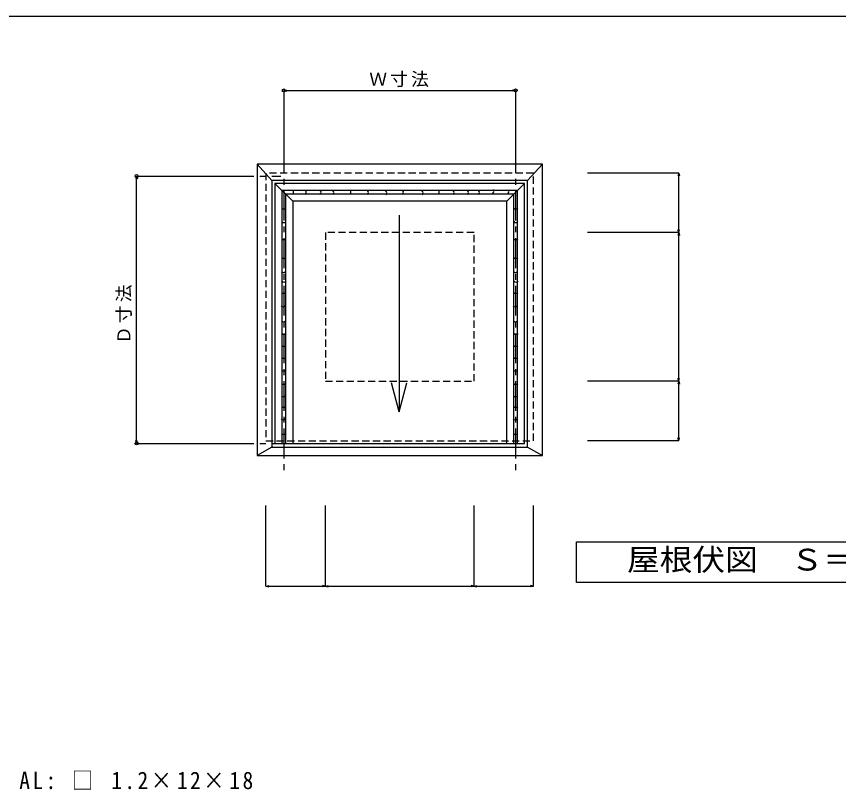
# Model space of a CAD drawing. Units: millimetres on the paper, enlarged 2 times, with parts at other scales. Extents: x -550 to 568, y -396 to 402.
# Drawn here: x -255.3 to 21.3, y 142.1 to 402 of the extents above; entities that cross this region are included whole.
import ezdxf
from ezdxf.enums import TextEntityAlignment as Align

# ---------------------------------------------------------------- set-up
doc = ezdxf.new("R2010")
doc.units = ezdxf.units.MM
doc.header["$LTSCALE"] = 2
doc.linetypes.add('CHAIN1', pattern=[8, 5, -1, 1, -1])
doc.linetypes.add('DASHED1', pattern=[1.8, 1.2, -0.6])
for name, color, linetype in [('0-0', 134, 'Continuous'), ('1-0', 5, 'Continuous'), ('2-0', 5, 'Continuous'), ('3-0', 7, 'Continuous')]:
    doc.layers.add(name, color=color, linetype=linetype)
doc.styles.add('ＭＳ ゴシック', font='')
doc.styles.get('ＭＳ ゴシック').set_extended_font_data('MS Gothic')

msp = doc.modelspace()

# ---------------------------------------------------------------- linework, layer by layer
at = {"layer": '0-0'}
msp.add_line((568, 402), (-550, 402), dxfattribs=at)
at = {"layer": '2-0', "color": 4, "linetype": 'CHAIN1'}
for p, q in [((-165.336, 359.414), (-165.336, 247.949)), ((-87.336, 359.414), (-87.336, 247.949)), ((-185.384, 348.339), (-166.371, 348.339)), ((-185.384, 258.439), (-165.336, 258.439))]:
    msp.add_line(p, q, dxfattribs=at)
at = {"layer": '2-0', "color": 7}
for p, q in [((-66.811, 225.347), (71.834, 225.347)), ((71.834, 211.676), (-66.811, 211.676))]:
    msp.add_line(p, q, dxfattribs=at)
at = {"layer": '3-0', "color": 4}
for p, q in [((-165.336, 377.113), (-164.37, 377.372)), ((-165.336, 377.113), (-87.336, 377.113)), ((-165.336, 377.113), (-164.37, 376.855)), ((-165.336, 377.113), (-165.336, 359.414)), ((-87.336, 377.113), (-88.302, 377.372)), ((-87.336, 377.113), (-88.302, 376.855)), ((-87.336, 377.113), (-87.336, 359.414)), ((-32.462, 349.339), (-63.126, 349.339)), ((-32.462, 349.339), (-32.721, 348.373)), ((-32.462, 329.339), (-32.462, 349.339)), ((-32.462, 349.339), (-32.203, 348.373)), ((-214.853, 348.339), (-215.112, 347.373)), ((-214.853, 258.439), (-214.853, 348.339)), ((-214.853, 348.339), (-214.594, 347.373)), ((-214.853, 348.339), (-185.384, 348.339)), ((-32.462, 329.339), (-63.126, 329.339)), ((-32.462, 329.339), (-32.721, 330.305)), ((-32.462, 329.339), (-32.721, 328.373)), ((-32.462, 329.339), (-32.203, 330.305)), ((-32.462, 279.339), (-32.462, 329.339)), ((-32.462, 329.339), (-32.203, 328.373)), ((-32.462, 279.339), (-63.126, 279.339)), ((-32.462, 279.339), (-32.721, 280.305)), ((-32.462, 279.339), (-32.721, 278.373)), ((-32.462, 279.339), (-32.203, 280.305)), ((-32.462, 259.339), (-32.462, 279.339)), ((-32.462, 279.339), (-32.203, 278.373)), ((-32.462, 259.339), (-32.721, 260.305)), ((-32.462, 259.339), (-32.203, 260.305)), ((-214.853, 258.439), (-215.112, 259.405)), ((-214.853, 258.439), (-214.594, 259.405)), ((-214.853, 258.439), (-185.384, 258.439)), ((-32.462, 259.339), (-63.126, 259.339)), ((-171.336, 210.441), (-171.336, 237.521)), ((-151.336, 210.441), (-151.336, 237.521)), ((-101.336, 210.441), (-101.336, 237.521)), ((-81.336, 210.441), (-81.336, 237.521)), ((-171.336, 210.441), (-170.37, 210.7)), ((-171.336, 210.441), (-151.336, 210.441)), ((-171.336, 210.441), (-170.37, 210.183)), ((-151.336, 210.441), (-152.302, 210.7)), ((-151.336, 210.441), (-152.302, 210.183)), ((-151.336, 210.441), (-150.37, 210.7)), ((-151.336, 210.441), (-101.336, 210.441)), ((-151.336, 210.441), (-150.37, 210.183)), ((-101.336, 210.441), (-102.302, 210.7)), ((-101.336, 210.441), (-102.302, 210.183)), ((-101.336, 210.441), (-100.37, 210.7)), ((-101.336, 210.441), (-81.336, 210.441)), ((-101.336, 210.441), (-100.37, 210.183)), ((-81.336, 210.441), (-82.302, 210.7)), ((-81.336, 210.441), (-82.302, 210.183))]:
    msp.add_line(p, q, dxfattribs=at)
at = {"layer": '3-0', "color": 2}
for p, q in [((-78.336, 352.339), (-174.336, 352.339)), ((-174.336, 352.339), (-174.336, 254.339)), ((-174.336, 352.339), (-169.336, 346.839)), ((-78.336, 352.339), (-83.336, 346.839)), ((-83.336, 346.839), (-169.336, 346.839)), ((-83.336, 257.139), (-83.336, 346.839)), ((-169.336, 257.139), (-174.336, 254.339)), ((-83.336, 257.139), (-78.336, 254.339))]:
    msp.add_line(p, q, dxfattribs=at)
at = {"layer": '3-0', "color": 5}
for p, q in [((-84.336, 345.839), (-168.336, 345.839)), ((-168.336, 345.839), (-162.336, 339.839)), ((-84.336, 345.839), (-90.336, 339.839)), ((-84.336, 258.439), (-84.336, 345.839)), ((-90.336, 339.839), (-162.336, 339.839)), ((-162.336, 339.839), (-162.336, 258.439)), ((-90.336, 258.439), (-90.336, 339.839)), ((-126.487, 269.106), (-123.898, 278.765))]:
    msp.add_line(p, q, dxfattribs=at)
at = {"layer": '3-0'}
for p, q in [((-165.936, 343.439), (-165.936, 258.439)), ((-86.736, 343.439), (-165.936, 343.439)), ((-86.736, 258.439), (-86.736, 343.439)), ((-164.736, 342.239), (-164.736, 258.439)), ((-87.936, 342.239), (-164.736, 342.239)), ((-87.936, 258.439), (-87.936, 342.239)), ((-66.811, 211.676), (-66.811, 225.347))]:
    msp.add_line(p, q, dxfattribs=at)
at = {"layer": '3-0', "color": 2}
for points in [[(-174.336, 254.339), (-78.336, 254.339), (-78.336, 352.339)], [(-169.336, 346.839), (-169.336, 257.139), (-83.336, 257.139)]]:
    msp.add_lwpolyline(points, dxfattribs=at)
at = {"layer": '3-0', "color": 5, "linetype": 'DASHED1'}
for points in [[(-171.336, 259.339), (-81.336, 259.339), (-81.336, 349.339), (-171.336, 349.339)], [(-151.336, 279.339), (-101.336, 279.339), (-101.336, 329.339), (-151.336, 329.339)]]:
    msp.add_lwpolyline(points, close=True, dxfattribs=at)
at = {"layer": '3-0', "color": 5}
for points in [[(-168.336, 345.839), (-168.336, 258.439), (-84.336, 258.439)], [(-126.487, 335.197), (-126.487, 269.106), (-129.075, 278.765)]]:
    msp.add_lwpolyline(points, dxfattribs=at)
for centre in [(-165.336, 377.113), (-87.336, 377.113), (-214.853, 348.339), (-214.853, 258.439)]:
    msp.add_circle(centre, 0.5, dxfattribs=at)
at = {"layer": '3-0'}
for centre, radius, start, end in [((-162.794, 342.908), 0.785, 303.69007, 56.30993), ((-158.547, 342.8), 0.785, 303.69007, 56.30993), ((-153.538, 342.908), 0.785, 303.69007, 56.30993), ((-149.291, 342.8), 0.785, 303.69007, 56.30993), ((-143.519, 343.017), 0.785, 303.69007, 56.30993), ((-137.638, 342.8), 0.785, 303.69007, 56.30993), ((-131.431, 342.691), 0.785, 303.69007, 56.30993), ((-125.877, 342.908), 0.785, 303.69007, 56.30993), ((-119.234, 342.691), 0.785, 303.69007, 56.30993), ((-113.789, 342.908), 0.785, 303.69007, 56.30993), ((-108.78, 342.8), 0.785, 303.69007, 56.30993), ((-103.988, 342.8), 0.785, 303.69007, 56.30993), ((-100.285, 342.8), 0.785, 303.69007, 56.30993), ((-95.494, 343.126), 0.785, 303.69007, 56.30993), ((-90.375, 343.017), 0.785, 303.69007, 56.30993), ((-165.299, 338.117), 0.851, 219.80557, 320.19443), ((-87.299, 338.117), 0.851, 219.80557, 320.19443), ((-165.299, 333.543), 0.851, 219.80557, 320.19443), ((-87.299, 333.543), 0.851, 219.80557, 320.19443), ((-165.299, 327.771), 0.851, 219.80557, 320.19443), ((-87.299, 327.771), 0.851, 219.80557, 320.19443), ((-165.299, 321.455), 0.851, 219.80557, 320.19443), ((-87.299, 321.455), 0.851, 219.80557, 320.19443), ((-165.408, 316.772), 0.851, 219.80557, 320.19443), ((-87.408, 316.772), 0.851, 219.80557, 320.19443), ((-165.19, 313.505), 0.851, 219.80557, 320.19443), ((-87.19, 313.505), 0.851, 219.80557, 320.19443), ((-165.299, 309.694), 0.851, 219.80557, 320.19443), ((-87.299, 309.694), 0.851, 219.80557, 320.19443), ((-165.517, 305.229), 0.851, 219.80557, 320.19443), ((-87.517, 305.229), 0.851, 219.80557, 320.19443), ((-165.408, 300.219), 0.851, 219.80557, 320.19443), ((-87.408, 300.219), 0.851, 219.80557, 320.19443), ((-165.19, 295.972), 0.851, 219.80557, 320.19443), ((-87.19, 295.972), 0.851, 219.80557, 320.19443), ((-165.299, 291.943), 0.851, 219.80557, 320.19443), ((-87.299, 291.943), 0.851, 219.80557, 320.19443), ((-165.299, 287.914), 0.851, 219.80557, 320.19443), ((-87.299, 287.914), 0.851, 219.80557, 320.19443), ((-165.408, 283.558), 0.851, 219.80557, 320.19443), ((-87.408, 283.558), 0.851, 219.80557, 320.19443), ((-165.299, 279.093), 0.851, 219.80557, 320.19443), ((-87.299, 279.093), 0.851, 219.80557, 320.19443), ((-165.408, 274.954), 0.851, 219.80557, 320.19443), ((-87.408, 274.954), 0.851, 219.80557, 320.19443), ((-165.299, 271.361), 0.851, 219.80557, 320.19443), ((-87.299, 271.361), 0.851, 219.80557, 320.19443), ((-165.517, 267.222), 0.851, 219.80557, 320.19443), ((-87.517, 267.222), 0.851, 219.80557, 320.19443), ((-165.408, 262.322), 0.851, 219.80557, 320.19443), ((-87.408, 262.322), 0.851, 219.80557, 320.19443)]:
    msp.add_arc(centre, radius, start, end, dxfattribs=at)

# ---------------------------------------------------------------- texts
at = {"layer": '1-0', "color": 7, "insert": (-254.303, 142.051), "char_height": 5.865, "attachment_point": 7, "style": 'ＭＳ ゴシック'}
msp.add_mtext('\\T1.23;\\W0.9;AL:\\~□\\~1.2×12×18', dxfattribs=at)
at = {"layer": '3-0', "color": 3, "style": 'ＭＳ ゴシック', "width": 1.1}
msp.add_text('屋根伏図\u3000Ｓ＝1：20', height=7.331, dxfattribs=at).set_placement((-49.857, 213.492), align=Align.BOTTOM_LEFT)
at = {"layer": '3-0', "insert": (-136.575, 378.221), "char_height": 4.399, "attachment_point": 7, "style": 'ＭＳ ゴシック'}
msp.add_mtext('\\T1.17;Ｗ寸法', dxfattribs=at)
at = {"layer": '3-0', "insert": (-216.419, 291.85), "char_height": 4.399, "attachment_point": 7, "rotation": 90, "style": 'ＭＳ ゴシック'}
msp.add_mtext('\\T1.17;Ｄ寸法', dxfattribs=at)

doc.saveas('drawing.dxf')
